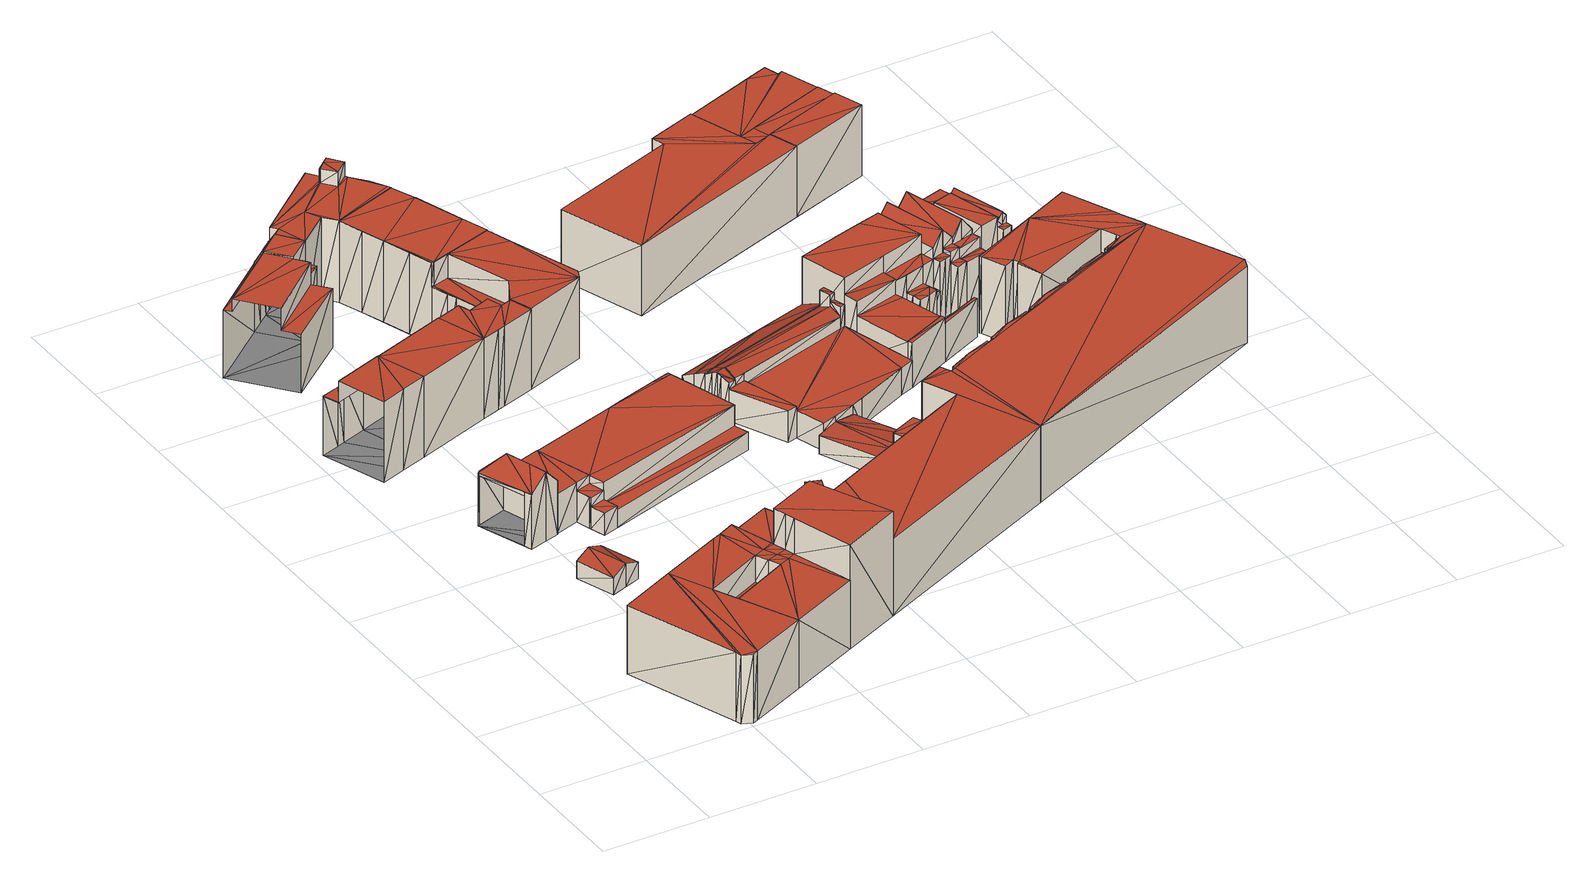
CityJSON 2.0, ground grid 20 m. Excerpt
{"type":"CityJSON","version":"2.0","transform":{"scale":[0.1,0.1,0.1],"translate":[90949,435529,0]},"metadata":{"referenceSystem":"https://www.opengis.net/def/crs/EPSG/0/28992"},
"CityObjects":{
"building1":{"type":"Building","attributes":{"TerrainHeight":3.48,"bron_tex":"UltraCAM-X 10cm juni 2008","voll_tex":"complete","bron_geo":"Lidar 15-30 punten - nov. 2008","status":"1"},"geometry":[{"type":"MultiSurface","lod":"2","boundaries":[[[0,1,2]],[[2,3,0]],[[4,5,6]],[[7,8,9]],[[10,11,12]],[[12,4,6]],[[7,9,10]],[[10,12,6]],[[6,7,10]],[[13,6,7]],[[14,15,16]],[[16,13,7]],[[7,14,16]],[[17,15,14]],[[14,18,17]],[[19,8,9]],[[9,20,21]],[[21,19,9]],[[21,17,18]],[[18,19,21]],[[22,23,24]],[[24,25,26]],[[26,27,28]],[[29,22,24]],[[24,26,28]],[[28,29,24]],[[30,25,5]],[[5,6,30]],[[3,2,7]],[[7,8,3]],[[29,31,9]],[[9,10,29]],[[28,29,10]],[[10,11,28]],[[27,28,11]],[[11,12,27]],[[26,27,12]],[[12,4,26]],[[25,26,4]],[[4,5,25]],[[24,30,6]],[[6,13,24]],[[16,13,24]],[[24,23,16]],[[2,1,14]],[[14,7,2]],[[1,32,18]],[[18,14,1]],[[0,3,8]],[[8,19,0]],[[9,20,22]],[[22,31,9]],[[32,0,19]],[[19,18,32]]],"semantics":{"surfaces":[{"type":"RoofSurface"},{"type":"GroundSurface"},{"type":"WallSurface"}],"values":[0,0,0,0,0,0,0,0,0,0,0,0,0,0,0,0,0,0,0,0,1,1,1,1,1,1,2,2,2,2,2,2,2,2,2,2,2,2,2,2,2,2,2,2,2,2,2,2,2,2,2,2,2,2]}}]},
"building2":{"type":"Building","attributes":{"TerrainHeight":3.7,"bron_tex":"UltraCAM-X 10cm juni 2008","voll_tex":"complete","bron_geo":"Lidar 15-30 punten - nov. 2008","status":"1"},"geometry":[{"type":"MultiSurface","lod":"2","boundaries":[[[33,34,35]],[[35,36,33]],[[34,37,38]],[[38,35,34]],[[39,40,41]],[[41,42,39]],[[43,39,36]],[[36,35,43]],[[42,44,34]],[[34,33,42]],[[39,42,33]],[[33,36,39]],[[40,43,35]],[[35,38,40]],[[41,40,38]],[[38,37,41]],[[44,41,37]],[[37,34,44]]],"semantics":{"surfaces":[{"type":"RoofSurface"},{"type":"GroundSurface"},{"type":"WallSurface"}],"values":[0,0,0,0,1,1,2,2,2,2,2,2,2,2,2,2,2,2]}}]},
"building3":{"type":"Building","attributes":{"TerrainHeight":3.73,"bron_tex":"UltraCAM-X 10cm juni 2008","voll_tex":"complete","bron_geo":"Lidar 15-30 punten - nov. 2008","status":"1"},"geometry":[{"type":"MultiSurface","lod":"2","boundaries":[[[45,46,47]],[[47,48,49]],[[49,50,45]],[[45,47,49]],[[51,52,45]],[[45,50,53]],[[53,54,51]],[[51,45,53]],[[46,45,52]],[[49,53,50]],[[55,56,57]],[[57,58,59]],[[59,60,61]],[[62,55,57]],[[57,59,61]],[[61,62,57]],[[58,57,47]],[[47,46,58]],[[56,55,49]],[[49,48,56]],[[63,64,48]],[[48,47,63]],[[60,59,52]],[[52,51,60]],[[61,60,51]],[[51,54,61]],[[53,54,61]],[[61,62,53]],[[59,58,46]],[[46,52,59]],[[55,62,53]],[[53,49,55]]],"semantics":{"surfaces":[{"type":"RoofSurface"},{"type":"GroundSurface"},{"type":"WallSurface"}],"values":[0,0,0,0,0,0,0,0,0,0,1,1,1,1,1,1,2,2,2,2,2,2,2,2,2,2,2,2,2,2,2,2]}}]},
"building4":{"type":"Building","attributes":{"TerrainHeight":2.81,"bron_tex":"UltraCAM-X 10cm juni 2008","voll_tex":"complete","bron_geo":"Lidar 15-30 punten - nov. 2008","status":"1"},"geometry":[{"type":"MultiSurface","lod":"2","boundaries":[[[65,66,67]],[[67,68,69]],[[69,65,67]],[[70,71,72]],[[72,73,74]],[[74,75,70]],[[70,72,74]],[[76,77,78]],[[79,80,81]],[[81,76,78]],[[78,79,81]],[[75,74,66]],[[66,67,75]],[[82,83,67]],[[67,68,82]],[[76,81,68]],[[68,69,76]],[[77,76,69]],[[69,65,77]],[[84,78,73]],[[73,72,84]],[[79,84,72]],[[72,71,79]],[[80,79,71]],[[71,70,80]],[[85,86,70]],[[70,75,85]],[[87,88,74]],[[74,73,87]]],"semantics":{"surfaces":[{"type":"RoofSurface"},{"type":"GroundSurface"},{"type":"WallSurface"}],"values":[0,0,0,0,0,0,0,1,1,1,1,2,2,2,2,2,2,2,2,2,2,2,2,2,2,2,2,2,2]}}]},
"building5":{"type":"Building","attributes":{"TerrainHeight":2.8,"bron_tex":"UltraCAM-X 10cm juni 2008","voll_tex":"complete","bron_geo":"Lidar 15-30 punten - nov. 2008","status":"1"},"geometry":[{"type":"MultiSurface","lod":"2","boundaries":[[[89,90,91]],[[89,91,92]],[[93,94,95]],[[95,96,97]],[[97,98,99]],[[99,93,95]],[[95,97,99]],[[100,101,102]],[[102,103,100]],[[104,105,106]],[[106,107,104]],[[108,109,110]],[[110,111,112]],[[113,108,110]],[[110,112,113]],[[113,112,92]],[[92,91,113]],[[100,103,95]],[[95,94,100]],[[90,89,93]],[[93,99,90]],[[91,90,99]],[[99,98,91]],[[114,113,98]],[[98,97,114]],[[106,105,97]],[[97,96,106]],[[111,110,102]],[[102,101,111]],[[108,114,105]],[[105,104,108]],[[109,108,104]],[[104,107,109]]],"semantics":{"surfaces":[{"type":"RoofSurface"},{"type":"GroundSurface"},{"type":"WallSurface"}],"values":[0,0,0,0,0,0,0,0,0,0,0,1,1,1,1,2,2,2,2,2,2,2,2,2,2,2,2,2,2,2,2,2,2]}}]},
"building6":{"type":"Building","attributes":{"TerrainHeight":2.94,"bron_tex":"UltraCAM-X 10cm juni 2008","voll_tex":"complete","bron_geo":"Lidar 15-30 punten - nov. 2008","status":"1"},"geometry":[{"type":"MultiSurface","lod":"2","boundaries":[[[115,116,83]],[[83,82,115]],[[86,85,117]],[[86,117,118]],[[119,81,80]],[[80,120,119]],[[117,85,83]],[[83,116,117]],[[121,122,116]],[[116,115,121]],[[81,119,115]],[[115,82,81]],[[120,80,86]],[[86,118,120]],[[123,124,118]],[[118,117,123]]],"semantics":{"surfaces":[{"type":"RoofSurface"},{"type":"GroundSurface"},{"type":"WallSurface"}],"values":[0,0,0,0,1,1,2,2,2,2,2,2,2,2,2,2]}}]},
"building7":{"type":"Building","attributes":{"TerrainHeight":3.48,"bron_tex":"UltraCAM-X 10cm juni 2008","voll_tex":"complete","bron_geo":"Lidar 15-30 punten - nov. 2008","status":"1"},"geometry":[{"type":"MultiSurface","lod":"2","boundaries":[[[125,126,127]],[[127,128,129]],[[129,125,127]],[[130,131,132]],[[132,133,130]],[[15,134,135]],[[135,16,15]],[[136,134,15]],[[15,17,137]],[[137,136,15]],[[21,20,138]],[[138,137,17]],[[17,21,138]],[[139,140,141]],[[141,142,22]],[[22,23,139]],[[139,141,22]],[[139,143,128]],[[128,127,139]],[[140,139,127]],[[127,126,140]],[[141,140,126]],[[126,125,141]],[[125,129,132]],[[132,131,125]],[[144,145,131]],[[131,130,144]],[[133,130,142]],[[142,22,133]],[[136,137,146]],[[146,132,136]],[[137,138,147]],[[147,146,137]],[[138,20,133]],[[133,147,138]],[[143,23,16]],[[16,135,143]],[[148,128,135]],[[135,134,148]],[[129,148,134]],[[134,136,129]]],"semantics":{"surfaces":[{"type":"RoofSurface"},{"type":"GroundSurface"},{"type":"WallSurface"}],"values":[0,0,0,0,0,0,0,0,0,0,0,0,0,1,1,1,1,2,2,2,2,2,2,2,2,2,2,2,2,2,2,2,2,2,2,2,2,2,2,2,2]}}]},
"building8":{"type":"Building","attributes":{"TerrainHeight":2.59,"bron_tex":"UltraCAM-X 10cm juni 2008","voll_tex":"complete","bron_geo":"Lidar 15-30 punten - nov. 2008","status":"1"},"geometry":[{"type":"MultiSurface","lod":"2","boundaries":[[[149,150,151]],[[151,152,149]],[[153,154,155]],[[155,156,153]],[[157,158,159]],[[159,160,161]],[[161,157,159]],[[112,111,162]],[[162,163,164]],[[164,112,162]],[[164,163,150]],[[150,149,164]],[[112,164,149]],[[149,152,112]],[[89,92,152]],[[152,151,89]],[[160,159,155]],[[155,154,160]],[[165,166,154]],[[154,153,165]],[[151,150,153]],[[153,156,151]],[[94,93,156]],[[156,155,94]],[[167,111,158]],[[158,157,167]],[[162,167,157]],[[157,161,162]],[[168,169,161]],[[161,160,168]],[[101,100,159]],[[159,158,101]]],"semantics":{"surfaces":[{"type":"RoofSurface"},{"type":"GroundSurface"},{"type":"WallSurface"}],"values":[0,0,0,0,0,0,0,1,1,1,2,2,2,2,2,2,2,2,2,2,2,2,2,2,2,2,2,2,2,2,2,2]}}]},
"building9":{"type":"Building","attributes":{"TerrainHeight":3.77,"bron_tex":"UltraCAM-X 10cm juni 2008","voll_tex":"complete","bron_geo":"Lidar 15-30 punten - nov. 2008","status":"1"},"geometry":[{"type":"MultiSurface","lod":"2","boundaries":[[[170,171,172]],[[172,173,170]],[[174,175,176]],[[176,177,178]],[[178,174,176]],[[179,180,181]],[[181,182,179]],[[183,184,185]],[[185,186,187]],[[187,183,185]],[[188,189,190]],[[190,191,192]],[[192,193,194]],[[195,196,197]],[[197,198,199]],[[199,200,201]],[[201,202,188]],[[188,190,192]],[[192,194,195]],[[195,197,199]],[[199,201,188]],[[188,192,195]],[[195,199,188]],[[203,204,205]],[[205,206,207]],[[207,208,209]],[[209,210,211]],[[211,212,213]],[[213,214,215]],[[215,216,217]],[[218,219,203]],[[205,207,209]],[[209,211,213]],[[215,217,218]],[[218,203,205]],[[205,209,213]],[[213,215,218]],[[218,205,213]],[[182,181,171]],[[171,170,182]],[[213,220,170]],[[170,173,213]],[[221,213,173]],[[173,172,221]],[[172,171,174]],[[174,178,172]],[[214,221,178]],[[178,177,214]],[[215,214,177]],[[177,176,215]],[[212,222,180]],[[180,179,212]],[[220,212,179]],[[179,182,220]],[[223,217,184]],[[184,185,223]],[[190,189,185]],[[185,186,190]],[[176,175,186]],[[186,187,176]],[[216,215,187]],[[187,183,216]],[[217,216,183]],[[183,184,217]],[[218,223,189]],[[189,188,218]],[[219,218,188]],[[188,202,219]],[[203,219,202]],[[202,201,203]],[[204,203,201]],[[201,200,204]],[[205,204,200]],[[200,199,205]],[[206,205,199]],[[199,198,206]],[[207,206,198]],[[198,197,207]],[[208,207,197]],[[197,196,208]],[[209,208,196]],[[196,195,209]],[[210,209,195]],[[195,194,210]],[[211,210,194]],[[194,193,211]],[[222,211,193]],[[193,192,222]],[[181,180,192]],[[192,191,181]],[[175,174,191]],[[191,190,175]]],"semantics":{"surfaces":[{"type":"RoofSurface"},{"type":"GroundSurface"},{"type":"WallSurface"}],"values":[0,0,0,0,0,0,0,0,0,0,0,0,0,0,0,0,0,0,0,0,0,0,0,1,1,1,1,1,1,1,1,1,1,1,1,1,1,1,2,2,2,2,2,2,2,2,2,2,2,2,2,2,2,2,2,2,2,2,2,2,2,2,2,2,2,2,2,2,2,2,2,2,2,2,2,2,2,2,2,2,2,2,2,2,2,2,2,2,2,2,2,2]}}]},
"building10":{"type":"Building","attributes":{"TerrainHeight":3.03,"bron_tex":"UltraCAM-X 10cm juni 2008","voll_tex":"complete","bron_geo":"Lidar 15-30 punten - nov. 2008","status":"1"},"geometry":[{"type":"MultiSurface","lod":"2","boundaries":[[[224,225,226]],[[226,227,228]],[[228,224,226]],[[229,230,231]],[[232,233,234]],[[234,235,236]],[[236,122,121]],[[121,237,229]],[[229,231,232]],[[234,236,121]],[[121,229,232]],[[232,234,121]],[[238,239,124]],[[124,123,240]],[[240,241,242]],[[242,243,238]],[[238,124,240]],[[240,242,238]],[[244,245,246]],[[247,119,120]],[[120,248,249]],[[249,250,251]],[[252,244,246]],[[246,247,120]],[[120,249,251]],[[252,246,120]],[[120,251,253]],[[253,252,120]],[[244,254,224]],[[224,228,244]],[[245,244,228]],[[228,227,245]],[[240,123,122]],[[122,236,240]],[[241,240,236]],[[236,235,241]],[[252,253,235]],[[235,234,252]],[[254,252,234]],[[234,233,254]],[[225,224,233]],[[233,232,225]],[[226,225,232]],[[232,231,226]],[[247,246,230]],[[230,229,247]],[[255,247,229]],[[229,237,255]],[[119,255,237]],[[237,121,119]],[[248,120,124]],[[124,239,248]],[[249,248,239]],[[239,238,249]],[[250,249,238]],[[238,243,250]],[[251,250,243]],[[243,242,251]],[[253,251,242]],[[242,241,253]]],"semantics":{"surfaces":[{"type":"RoofSurface"},{"type":"GroundSurface"},{"type":"WallSurface"}],"values":[0,0,0,0,0,0,0,0,0,0,0,0,0,0,0,0,0,0,1,1,1,1,1,1,1,1,1,1,2,2,2,2,2,2,2,2,2,2,2,2,2,2,2,2,2,2,2,2,2,2,2,2,2,2,2,2,2,2,2,2]}}]},
"building11":{"type":"Building","attributes":{"TerrainHeight":2.66,"bron_tex":"UltraCAM-X 10cm juni 2008","voll_tex":"complete","bron_geo":"Lidar 15-30 punten - nov. 2008","status":"1"},"geometry":[{"type":"MultiSurface","lod":"2","boundaries":[[[256,257,258]],[[259,166,165]],[[165,260,261]],[[261,262,263]],[[263,256,258]],[[259,165,261]],[[261,263,258]],[[258,259,261]],[[264,265,266]],[[266,169,168]],[[168,264,266]],[[267,268,269]],[[270,271,272]],[[272,273,163]],[[162,270,272]],[[272,163,162]],[[264,168,166]],[[166,259,264]],[[265,264,259]],[[259,258,265]],[[270,274,258]],[[258,257,270]],[[271,270,257]],[[257,256,271]],[[163,273,260]],[[260,165,163]],[[275,162,169]],[[169,266,275]],[[274,275,266]],[[266,265,274]],[[256,263,269]],[[269,268,256]],[[263,262,267]],[[267,269,263]]],"semantics":{"surfaces":[{"type":"RoofSurface"},{"type":"GroundSurface"},{"type":"WallSurface"}],"values":[0,0,0,0,0,0,0,0,0,0,0,0,1,1,1,1,2,2,2,2,2,2,2,2,2,2,2,2,2,2,2,2,2,2]}}]},
"building12":{"type":"Building","attributes":{"TerrainHeight":2.68,"bron_tex":"UltraCAM-X 10cm juni 2008","voll_tex":"complete","bron_geo":"Lidar 15-30 punten - nov. 2008","status":"1"},"geometry":[{"type":"MultiSurface","lod":"2","boundaries":[[[276,262,261]],[[261,260,277]],[[277,278,279]],[[279,280,281]],[[281,282,276]],[[276,261,277]],[[277,279,281]],[[281,276,277]],[[283,284,268]],[[268,267,285]],[[285,283,268]],[[286,287,288]],[[288,289,290]],[[290,273,272]],[[272,271,291]],[[291,286,288]],[[288,290,272]],[[272,291,288]],[[286,292,282]],[[282,281,286]],[[287,286,281]],[[281,280,287]],[[288,287,280]],[[280,279,288]],[[289,288,279]],[[279,278,289]],[[293,294,278]],[[278,277,293]],[[273,290,277]],[[277,260,273]],[[291,271,268]],[[268,284,291]],[[292,291,284]],[[284,283,292]],[[276,282,283]],[[283,285,276]],[[262,276,285]],[[285,267,262]]],"semantics":{"surfaces":[{"type":"RoofSurface"},{"type":"GroundSurface"},{"type":"WallSurface"}],"values":[0,0,0,0,0,0,0,0,0,0,0,1,1,1,1,1,1,1,2,2,2,2,2,2,2,2,2,2,2,2,2,2,2,2,2,2,2,2]}}]},
"building13":{"type":"Building","attributes":{"TerrainHeight":2.71,"bron_tex":"UltraCAM-X 10cm juni 2008","voll_tex":"complete","bron_geo":"Lidar 15-30 punten - nov. 2008","status":"1"},"geometry":[{"type":"MultiSurface","lod":"2","boundaries":[[[295,294,293]],[[293,296,297]],[[297,298,299]],[[300,301,295]],[[295,293,297]],[[297,299,302]],[[300,295,297]],[[300,297,302]],[[300,302,303]],[[304,305,306]],[[306,307,308]],[[308,309,310]],[[310,290,289]],[[289,304,306]],[[306,308,310]],[[310,289,306]],[[311,312,313]],[[313,314,311]],[[304,289,294]],[[294,295,304]],[[305,304,295]],[[295,301,305]],[[306,305,301]],[[301,300,306]],[[307,306,300]],[[300,303,307]],[[315,316,303]],[[303,302,315]],[[314,313,302]],[[302,299,314]],[[309,308,299]],[[299,298,309]],[[317,309,298]],[[298,297,317]],[[310,317,297]],[[297,296,310]],[[290,310,296]],[[296,293,290]]],"semantics":{"surfaces":[{"type":"RoofSurface"},{"type":"GroundSurface"},{"type":"WallSurface"}],"values":[0,0,0,0,0,0,0,0,0,1,1,1,1,1,1,1,2,2,2,2,2,2,2,2,2,2,2,2,2,2,2,2,2,2,2,2,2,2]}}]},
"building14":{"type":"Building","attributes":{"TerrainHeight":3.89,"bron_tex":"UltraCAM-X 10cm juni 2008","voll_tex":"complete","bron_geo":"Lidar 15-30 punten - nov. 2008","status":"1"},"geometry":[{"type":"MultiSurface","lod":"2","boundaries":[[[318,319,320]],[[320,321,318]],[[322,323,324]],[[324,325,322]],[[324,323,320]],[[320,319,324]],[[325,324,319]],[[319,318,325]],[[322,325,318]],[[318,321,322]],[[323,322,321]],[[321,320,323]]],"semantics":{"surfaces":[{"type":"RoofSurface"},{"type":"GroundSurface"},{"type":"WallSurface"}],"values":[0,0,1,1,2,2,2,2,2,2,2,2]}}]},
"building15":{"type":"Building","attributes":{"TerrainHeight":2.8,"bron_tex":"UltraCAM-X 10cm juni 2008","voll_tex":"complete","bron_geo":"Lidar 15-30 punten - nov. 2008","status":"1"},"geometry":[{"type":"MultiSurface","lod":"2","boundaries":[[[326,327,328]],[[312,311,329]],[[326,328,312]],[[312,329,330]],[[331,326,312]],[[312,330,331]],[[332,333,316]],[[316,315,334]],[[335,336,332]],[[332,316,334]],[[335,332,334]],[[335,334,337]],[[335,337,338]],[[335,338,339]],[[308,307,340]],[[340,341,342]],[[342,246,245]],[[245,343,308]],[[308,340,342]],[[342,245,308]],[[227,226,326]],[[326,331,227]],[[343,245,331]],[[331,330,343]],[[344,343,330]],[[330,329,344]],[[308,344,329]],[[329,311,308]],[[345,307,316]],[[316,333,345]],[[340,345,333]],[[333,332,340]],[[341,340,332]],[[332,336,341]],[[342,341,336]],[[336,335,342]],[[246,342,335]],[[335,339,246]],[[231,230,339]],[[339,338,231]],[[327,326,338]],[[338,337,327]],[[328,327,337]],[[337,334,328]],[[312,328,334]],[[334,315,312]]],"semantics":{"surfaces":[{"type":"RoofSurface"},{"type":"GroundSurface"},{"type":"WallSurface"}],"values":[0,0,0,0,0,0,0,0,0,0,0,0,0,0,1,1,1,1,1,1,2,2,2,2,2,2,2,2,2,2,2,2,2,2,2,2,2,2,2,2,2,2,2,2,2,2]}}]},
"building16":{"type":"Building","attributes":{"TerrainHeight":3.5,"bron_tex":"UltraCAM-X 10cm juni 2008","voll_tex":"complete","bron_geo":"Lidar 15-30 punten - nov. 2008","status":"1"},"geometry":[{"type":"MultiSurface","lod":"2","boundaries":[[[346,347,348]],[[348,349,350]],[[346,348,350]],[[351,145,144]],[[144,352,353]],[[353,354,351]],[[351,144,353]],[[355,141,142]],[[356,357,358]],[[359,355,142]],[[360,356,358]],[[359,142,360]],[[360,358,359]],[[355,141,145]],[[145,351,355]],[[359,355,351]],[[351,354,359]],[[350,349,354]],[[354,353,350]],[[360,361,353]],[[353,352,360]],[[142,360,352]],[[352,144,142]],[[362,363,364]],[[364,347,362]],[[363,365,348]],[[348,364,363]],[[356,357,347]],[[347,346,356]],[[361,356,346]],[[346,350,361]],[[358,359,349]],[[349,348,358]]],"semantics":{"surfaces":[{"type":"RoofSurface"},{"type":"GroundSurface"},{"type":"WallSurface"}],"values":[0,0,0,0,0,0,0,1,1,1,1,1,1,2,2,2,2,2,2,2,2,2,2,2,2,2,2,2,2,2,2,2,2]}}]},
"building17":{"type":"Building","attributes":{"TerrainHeight":3.65,"bron_tex":"UltraCAM-X 10cm juni 2008","voll_tex":"complete","bron_geo":"Lidar 15-30 punten - nov. 2008","status":"1"},"geometry":[{"type":"MultiSurface","lod":"2","boundaries":[[[366,367,368]],[[368,369,370]],[[370,371,372]],[[372,373,374]],[[374,366,368]],[[368,370,372]],[[372,374,368]],[[375,376,377]],[[377,378,379]],[[379,375,377]],[[380,381,382]],[[382,363,362]],[[362,383,384]],[[384,380,382]],[[382,362,384]],[[385,386,387]],[[387,388,389]],[[389,385,387]],[[390,391,392]],[[393,394,395]],[[395,396,397]],[[397,398,390]],[[390,392,393]],[[393,395,397]],[[397,390,393]],[[399,400,401]],[[401,402,399]],[[403,404,405]],[[405,406,403]],[[407,375,379]],[[408,409,407]],[[407,379,408]],[[382,410,411]],[[411,412,365]],[[365,363,382]],[[382,411,365]],[[413,414,376]],[[376,415,413]],[[416,413,415]],[[415,417,416]],[[418,419,358]],[[358,357,420]],[[421,422,423]],[[423,424,425]],[[425,426,427]],[[428,429,430]],[[430,431,432]],[[433,418,358]],[[358,420,421]],[[423,425,427]],[[428,430,432]],[[434,433,358]],[[358,421,423]],[[423,427,428]],[[428,432,434]],[[434,358,423]],[[423,428,434]],[[426,435,374]],[[374,373,426]],[[425,426,373]],[[373,372,425]],[[424,425,372]],[[372,371,424]],[[370,371,424]],[[424,423,370]],[[382,381,370]],[[370,436,382]],[[410,382,436]],[[436,369,410]],[[434,433,369]],[[369,368,434]],[[437,375,438]],[[439,440,379]],[[379,378,439]],[[441,439,378]],[[378,377,441]],[[422,423,381]],[[381,380,422]],[[421,422,380]],[[380,384,421]],[[420,421,384]],[[384,383,420]],[[357,420,383]],[[383,362,357]],[[368,367,385]],[[385,389,368]],[[432,434,389]],[[389,388,432]],[[442,432,388]],[[388,387,442]],[[392,391,430]],[[430,429,392]],[[428,429,392]],[[392,393,428]],[[427,428,393]],[[393,394,427]],[[443,427,394]],[[394,395,443]],[[376,414,396]],[[396,397,376]],[[377,376,397]],[[397,398,377]],[[431,441,398]],[[398,390,431]],[[391,390,431]],[[431,430,391]],[[435,444,400]],[[400,399,435]],[[366,374,399]],[[399,402,366]],[[401,402,416]],[[416,413,401]],[[395,396,405]],[[405,404,395]],[[444,443,404]],[[404,403,444]],[[401,400,403]],[[403,406,401]],[[414,413,406]],[[406,405,414]],[[375,445,438]],[[387,386,407]],[[407,409,387]],[[446,442,409]],[[409,408,446]],[[440,446,408]],[[408,379,440]],[[433,418,411]],[[411,410,433]],[[419,358,365]],[[365,412,419]],[[418,419,412]],[[412,411,418]],[[415,445,447]],[[367,366,416]],[[416,448,367]],[[386,385,448]],[[448,417,386]],[[447,407,417]],[[417,415,447]]],"semantics":{"surfaces":[{"type":"RoofSurface"},{"type":"GroundSurface"},{"type":"WallSurface"}],"values":[0,0,0,0,0,0,0,0,0,0,0,0,0,0,0,0,0,0,0,0,0,0,0,0,0,0,0,0,0,0,0,0,0,0,0,0,0,0,0,0,1,1,1,1,1,1,1,1,1,1,1,1,1,1,1,1,1,2,2,2,2,2,2,2,2,2,2,2,2,2,2,2,2,2,2,2,2,2,2,2,2,2,2,2,2,2,2,2,2,2,2,2,2,2,2,2,2,2,2,2,2,2,2,2,2,2,2,2,2,2,2,2,2,2,2,2,2,2,2,2,2,2,2,2,2,2,2,2,2,2,2,2,2,2,2,2,2,2,2,2]}}]},
"building18":{"type":"Building","attributes":{"TerrainHeight":3.29,"bron_tex":"UltraCAM-X 10cm juni 2008","voll_tex":"complete","bron_geo":"Lidar 15-30 punten - nov. 2008","status":"1"},"geometry":[{"type":"MultiSurface","lod":"2","boundaries":[[[449,450,451]],[[451,452,453]],[[453,454,449]],[[449,451,453]],[[455,456,457]],[[458,459,460]],[[460,461,455]],[[455,457,458]],[[458,460,455]],[[462,463,464]],[[464,465,462]],[[466,467,468]],[[468,469,470]],[[470,466,468]],[[471,472,473]],[[473,474,471]],[[475,476,477]],[[477,478,475]],[[479,480,481]],[[481,482,483]],[[483,484,479]],[[479,481,483]],[[426,427,485]],[[486,487,488]],[[489,490,491]],[[491,492,493]],[[494,495,496]],[[496,497,498]],[[426,485,486]],[[486,488,489]],[[489,491,493]],[[496,498,426]],[[486,489,493]],[[494,496,426]],[[486,493,499]],[[494,426,486]],[[486,499,500]],[[500,494,486]],[[488,501,451]],[[451,452,488]],[[502,503,452]],[[452,453,502]],[[457,456,453]],[[453,454,457]],[[494,500,454]],[[454,449,494]],[[504,502,456]],[[456,455,504]],[[491,490,455]],[[455,461,491]],[[492,491,461]],[[461,460,492]],[[493,492,460]],[[460,459,493]],[[499,493,459]],[[459,458,499]],[[500,499,458]],[[458,457,500]],[[470,469,464]],[[464,463,470]],[[478,477,463]],[[463,462,478]],[[426,505,462]],[[462,465,426]],[[506,426,465]],[[465,464,506]],[[495,494,467]],[[467,466,495]],[[496,495,466]],[[466,470,496]],[[507,506,469]],[[469,468,507]],[[449,450,472]],[[472,471,449]],[[468,467,471]],[[471,474,468]],[[508,507,474]],[[474,473,508]],[[497,496,477]],[[477,476,497]],[[498,497,476]],[[476,475,498]],[[505,498,475]],[[475,478,505]],[[485,427,481]],[[481,480,485]],[[486,485,480]],[[480,479,486]],[[487,486,479]],[[479,484,487]],[[501,487,484]],[[484,483,501]],[[473,472,509]],[[509,482,473]],[[450,451,483]],[[483,509,450]],[[427,508,482]],[[482,481,427]]],"semantics":{"surfaces":[{"type":"RoofSurface"},{"type":"GroundSurface"},{"type":"WallSurface"}],"values":[0,0,0,0,0,0,0,0,0,0,0,0,0,0,0,0,0,0,0,0,0,0,1,1,1,1,1,1,1,1,1,1,1,1,1,1,1,1,2,2,2,2,2,2,2,2,2,2,2,2,2,2,2,2,2,2,2,2,2,2,2,2,2,2,2,2,2,2,2,2,2,2,2,2,2,2,2,2,2,2,2,2,2,2,2,2,2,2,2,2,2,2,2,2,2,2,2,2]}}]},
"building19":{"type":"Building","attributes":{"TerrainHeight":3.39,"bron_tex":"UltraCAM-X 10cm juni 2008","voll_tex":"complete","bron_geo":"Lidar 15-30 punten - nov. 2008","status":"1"},"geometry":[{"type":"MultiSurface","lod":"2","boundaries":[[[510,511,512]],[[512,513,510]],[[514,515,516]],[[516,517,514]],[[517,516,518]],[[518,519,517]],[[520,521,522]],[[522,523,524]],[[524,525,526]],[[520,522,524]],[[524,526,520]],[[527,528,529]],[[530,531,532]],[[532,533,534]],[[535,527,529]],[[532,534,535]],[[535,529,530]],[[530,532,535]],[[536,537,538]],[[538,539,540]],[[541,542,543]],[[543,544,536]],[[536,538,540]],[[541,543,536]],[[536,540,541]],[[543,545,523]],[[523,522,543]],[[544,543,522]],[[522,521,544]],[[536,544,521]],[[521,520,536]],[[537,536,520]],[[520,526,537]],[[546,537,526]],[[526,525,546]],[[541,540,531]],[[531,530,541]],[[542,541,530]],[[530,529,542]],[[545,542,529]],[[529,528,545]],[[524,523,528]],[[528,527,524]],[[519,518,527]],[[527,535,519]],[[517,519,535]],[[535,534,517]],[[539,547,533]],[[533,532,539]],[[540,539,532]],[[532,531,540]],[[514,517,512]],[[512,511,514]],[[538,548,511]],[[511,510,538]],[[547,538,510]],[[510,513,547]],[[534,533,513]],[[513,512,534]],[[525,549,516]],[[516,515,525]],[[548,546,515]],[[515,514,548]],[[549,524,518]],[[518,516,549]]],"semantics":{"surfaces":[{"type":"RoofSurface"},{"type":"GroundSurface"},{"type":"WallSurface"}],"values":[0,0,0,0,0,0,0,0,0,0,0,0,0,0,0,0,0,0,1,1,1,1,1,1,1,2,2,2,2,2,2,2,2,2,2,2,2,2,2,2,2,2,2,2,2,2,2,2,2,2,2,2,2,2,2,2,2,2,2,2,2,2,2,2,2]}}]},
"building20":{"type":"Building","attributes":{"TerrainHeight":3.24,"bron_tex":"UltraCAM-X 10cm juni 2008","voll_tex":"complete","bron_geo":"Lidar 15-30 punten - nov. 2008","status":"1"},"geometry":[{"type":"MultiSurface","lod":"2","boundaries":[[[550,503,502]],[[502,504,550]],[[488,551,490]],[[490,489,488]],[[490,551,550]],[[550,504,490]]],"semantics":{"surfaces":[{"type":"RoofSurface"},{"type":"GroundSurface"},{"type":"WallSurface"}],"values":[0,0,1,1,2,2]}}]},
"building21":{"type":"Building","attributes":{"TerrainHeight":3.44,"bron_tex":"UltraCAM-X 10cm juni 2008","voll_tex":"complete","bron_geo":"Lidar 15-30 punten - nov. 2008","status":"1"},"geometry":[{"type":"MultiSurface","lod":"2","boundaries":[[[552,353,352]],[[352,553,554]],[[555,556,557]],[[558,559,560]],[[560,561,562]],[[562,563,564]],[[565,566,567]],[[568,569,570]],[[571,572,573]],[[574,575,576]],[[576,577,578]],[[579,580,581]],[[581,582,583]],[[584,585,586]],[[586,587,588]],[[589,590,591]],[[591,592,593]],[[594,595,552]],[[352,554,555]],[[557,558,560]],[[560,562,564]],[[565,567,568]],[[570,571,573]],[[574,576,578]],[[579,581,583]],[[584,586,588]],[[589,591,593]],[[596,594,552]],[[555,557,560]],[[560,564,565]],[[570,573,597]],[[574,578,598]],[[579,583,599]],[[584,588,589]],[[596,552,352]],[[560,565,568]],[[574,598,600]],[[579,599,584]],[[584,589,593]],[[593,596,352]],[[555,560,568]],[[574,600,579]],[[579,584,593]],[[593,352,555]],[[555,568,570]],[[579,593,555]],[[555,570,597]],[[574,579,555]],[[555,597,574]],[[601,602,603]],[[603,604,605]],[[360,356,606]],[[607,608,609]],[[609,610,611]],[[612,613,614]],[[614,615,616]],[[617,618,619]],[[619,620,621]],[[622,623,624]],[[624,625,626]],[[627,628,629]],[[630,631,632]],[[632,633,634]],[[635,636,637]],[[637,638,639]],[[639,640,641]],[[601,603,605]],[[360,606,642]],[[607,609,611]],[[612,614,616]],[[617,619,621]],[[622,624,626]],[[627,629,643]],[[632,634,644]],[[635,637,639]],[[639,641,601]],[[360,642,645]],[[607,611,612]],[[646,617,621]],[[622,626,647]],[[627,643,630]],[[632,644,635]],[[635,639,601]],[[605,360,645]],[[607,612,616]],[[616,646,621]],[[648,622,647]],[[632,635,601]],[[605,645,607]],[[607,616,621]],[[621,648,647]],[[630,632,601]],[[605,607,621]],[[630,601,605]],[[605,621,647]],[[627,630,605]],[[605,647,627]],[[606,356,552]],[[552,595,606]],[[642,606,595]],[[595,594,642]],[[645,642,594]],[[594,596,645]],[[607,645,596]],[[596,593,607]],[[608,607,593]],[[593,592,608]],[[609,608,592]],[[592,591,609]],[[610,609,591]],[[591,590,610]],[[611,610,590]],[[590,589,611]],[[612,611,589]],[[589,588,612]],[[613,612,588]],[[588,587,613]],[[614,613,587]],[[587,586,614]],[[615,614,586]],[[586,585,615]],[[616,615,585]],[[585,584,616]],[[646,616,584]],[[584,599,646]],[[617,646,599]],[[599,583,617]],[[618,617,583]],[[583,582,618]],[[619,618,582]],[[582,581,619]],[[620,619,581]],[[581,580,620]],[[621,620,580]],[[580,579,621]],[[648,621,579]],[[579,600,648]],[[598,600,648]],[[648,622,598]],[[578,598,622]],[[622,623,578]],[[577,578,623]],[[623,624,577]],[[625,624,577]],[[577,576,625]],[[626,625,576]],[[576,575,626]],[[647,626,575]],[[575,574,647]],[[627,647,574]],[[574,597,627]],[[628,627,597]],[[597,573,628]],[[629,628,573]],[[573,572,629]],[[643,629,572]],[[572,571,643]],[[630,643,571]],[[571,570,630]],[[631,630,570]],[[570,569,631]],[[632,631,569]],[[569,568,632]],[[567,568,632]],[[632,633,567]],[[634,633,567]],[[567,566,634]],[[644,634,566]],[[566,565,644]],[[635,644,565]],[[565,564,635]],[[636,635,564]],[[564,563,636]],[[637,636,563]],[[563,562,637]],[[638,637,562]],[[562,561,638]],[[560,561,638]],[[638,639,560]],[[649,650,560]],[[560,559,649]],[[641,640,559]],[[559,558,641]],[[601,641,558]],[[558,557,601]],[[602,601,557]],[[557,556,602]],[[603,602,556]],[[556,555,603]],[[604,603,555]],[[555,554,604]],[[605,604,554]],[[554,553,605]],[[352,553,605]],[[605,360,352]],[[361,360,352]],[[352,353,361]],[[356,361,353]],[[353,552,356]]],"semantics":{"surfaces":[{"type":"RoofSurface"},{"type":"GroundSurface"},{"type":"WallSurface"}],"values":[0,0,0,0,0,0,0,0,0,0,0,0,0,0,0,0,0,0,0,0,0,0,0,0,0,0,0,0,0,0,0,0,0,0,0,0,0,0,0,0,0,0,0,0,0,0,0,0,0,1,1,1,1,1,1,1,1,1,1,1,1,1,1,1,1,1,1,1,1,1,1,1,1,1,1,1,1,1,1,1,1,1,1,1,1,1,1,1,1,1,1,1,1,1,1,1,1,2,2,2,2,2,2,2,2,2,2,2,2,2,2,2,2,2,2,2,2,2,2,2,2,2,2,2,2,2,2,2,2,2,2,2,2,2,2,2,2,2,2,2,2,2,2,2,2,2,2,2,2,2,2,2,2,2,2,2,2,2,2,2,2,2,2,2,2,2,2,2,2,2,2,2,2,2,2,2,2,2,2,2,2,2,2,2,2,2,2,2,2,2,2,2,2,2,2,2,2,2,2]}}]},
"building22":{"type":"Building","attributes":{"TerrainHeight":3.12,"bron_tex":"UltraCAM-X 10cm juni 2008","voll_tex":"complete","bron_geo":"Lidar 15-30 punten - nov. 2008","status":"1"},"geometry":[{"type":"MultiSurface","lod":"2","boundaries":[[[651,652,653]],[[653,654,651]],[[655,656,657]],[[657,658,655]],[[659,660,661]],[[661,662,663]],[[663,659,661]],[[664,665,666]],[[666,667,664]],[[668,669,665]],[[665,664,668]],[[488,487,670]],[[670,671,672]],[[673,551,488]],[[670,672,673]],[[673,488,670]],[[674,675,652]],[[652,651,674]],[[672,671,651]],[[651,654,672]],[[673,672,654]],[[654,653,673]],[[676,677,656]],[[656,655,676]],[[653,652,655]],[[655,658,653]],[[660,659,658]],[[658,657,660]],[[678,673,659]],[[659,663,678]],[[551,678,663]],[[663,662,551]],[[503,550,662]],[[662,661,503]],[[679,487,666]],[[666,665,679]],[[661,680,664]],[[664,667,661]],[[487,488,667]],[[667,666,487]],[[670,679,665]],[[665,669,670]],[[681,670,669]],[[669,668,681]],[[657,656,668]],[[668,682,657]],[[680,660,682]],[[682,664,680]]],"semantics":{"surfaces":[{"type":"RoofSurface"},{"type":"GroundSurface"},{"type":"WallSurface"}],"values":[0,0,0,0,0,0,0,0,0,0,0,1,1,1,1,1,2,2,2,2,2,2,2,2,2,2,2,2,2,2,2,2,2,2,2,2,2,2,2,2,2,2,2,2,2,2,2,2]}}]},
"building23":{"type":"Building","attributes":{"TerrainHeight":3.38,"bron_tex":"UltraCAM-X 10cm juni 2008","voll_tex":"complete","bron_geo":"Lidar 15-30 punten - nov. 2008","status":"1"},"geometry":[{"type":"MultiSurface","lod":"2","boundaries":[[[683,684,675]],[[675,674,685]],[[685,683,675]],[[686,677,676]],[[676,687,686]],[[688,689,690]],[[690,691,692]],[[692,688,690]],[[693,691,690]],[[690,694,693]],[[695,671,670]],[[670,696,697]],[[697,695,670]],[[697,698,684]],[[684,683,697]],[[695,697,683]],[[683,685,695]],[[671,695,685]],[[685,674,671]],[[698,699,686]],[[686,687,698]],[[675,684,687]],[[687,676,675]],[[696,700,690]],[[690,689,696]],[[701,696,689]],[[689,688,701]],[[699,701,688]],[[688,692,699]],[[702,686,692]],[[692,691,702]],[[700,670,694]],[[694,690,700]],[[677,702,691]],[[691,693,677]],[[670,681,693]],[[693,694,670]]],"semantics":{"surfaces":[{"type":"RoofSurface"},{"type":"GroundSurface"},{"type":"WallSurface"}],"values":[0,0,0,0,0,0,0,0,0,0,1,1,1,2,2,2,2,2,2,2,2,2,2,2,2,2,2,2,2,2,2,2,2,2,2,2,2]}}]},
"building24":{"type":"Building","attributes":{"TerrainHeight":3.52,"bron_tex":"UltraCAM-X 10cm juni 2008","voll_tex":"complete","bron_geo":"Lidar 15-30 punten - nov. 2008","status":"1"},"geometry":[{"type":"MultiSurface","lod":"2","boundaries":[[[703,704,705]],[[705,706,703]],[[707,708,709]],[[709,710,707]],[[711,712,713]],[[713,714,711]],[[715,716,708]],[[708,707,715]],[[717,718,719]],[[719,720,717]],[[721,697,696]],[[696,722,723]],[[723,724,721]],[[721,696,723]],[[722,696,719]],[[719,718,722]],[[725,722,718]],[[718,717,725]],[[696,701,720]],[[720,719,696]],[[723,726,704]],[[704,703,723]],[[724,723,703]],[[703,706,724]],[[721,724,706]],[[706,705,721]],[[708,709,727]],[[727,728,708]],[[710,707,729]],[[729,705,710]],[[727,720,713]],[[713,712,727]],[[710,709,712]],[[712,711,710]],[[697,721,711]],[[711,714,697]],[[701,697,714]],[[714,713,701]],[[717,728,708]],[[708,716,717]],[[726,725,716]],[[716,715,726]],[[729,704,715]],[[715,707,729]]],"semantics":{"surfaces":[{"type":"RoofSurface"},{"type":"GroundSurface"},{"type":"WallSurface"}],"values":[0,0,0,0,0,0,0,0,0,0,1,1,1,1,2,2,2,2,2,2,2,2,2,2,2,2,2,2,2,2,2,2,2,2,2,2,2,2,2,2,2,2,2,2]}}]}
},
"vertices":[
[382,218,80],[361,263,80],[250,210,80],[272,165,80],[185,27,131],[107,239,131],[213,288,131],[250,210,131],[272,165,131],[322,60,131],[217,13,131],[207,8,131],[188,16,131],[328,340,131],[361,263,131],[381,272,131],[345,347,131],[393,247,131],[372,240,131],[382,218,131],[454,120,131],[403,227,131],[454,120,0],[345,347,0],[328,340,0],[107,239,0],[185,27,0],[188,16,0],[207,8,0],[217,13,0],[213,288,0],[322,60,0],[372,240,80],
[210,454,33],[239,465,45],[213,539,45],[184,528,33],[269,476,32],[242,549,33],[184,528,0],[242,549,0],[269,476,0],[210,454,0],[213,539,0],[239,465,0],
[170,724,136],[131,746,103],[129,745,101],[162,654,103],[167,640,104],[185,679,136],[224,659,103],[188,765,103],[200,650,131],[225,657,103],[167,640,0],[162,654,0],[129,745,0],[131,746,0],[188,765,0],[224,659,0],[225,657,0],[200,650,0],[129,745,96],[162,654,96],
[65,934,154],[34,1025,154],[127,1058,154],[159,967,154],[112,951,154],[117,1088,113],[71,1072,113],[56,1066,113],[23,1055,113],[34,1025,113],[127,1058,113],[112,951,0],[65,934,0],[23,1055,0],[71,1072,0],[117,1088,0],[159,967,0],[159,967,153],[127,1058,153],[56,1066,0],[127,1058,111],[117,1088,111],[23,1055,112],[34,1025,112],
[160,1379,111],[159,1379,111],[172,1363,111],[173,1364,111],[160,1379,154],[127,1419,154],[13,1325,154],[66,1261,154],[178,1355,154],[172,1363,154],[159,1379,154],[127,1419,130],[117,1431,130],[3,1337,130],[13,1325,130],[202,1326,112],[178,1355,112],[66,1261,112],[88,1234,112],[202,1326,0],[88,1234,0],[3,1337,0],[117,1431,0],[173,1364,0],[172,1363,0],[178,1355,0],
[301,1017,153],[270,1108,153],[270,1108,111],[259,1139,111],[301,1017,0],[259,1139,0],[301,1017,152],[270,1108,152],[270,1108,110],[259,1139,110],
[496,319,115],[460,398,115],[460,400,115],[376,362,115],[404,277,115],[565,171,199],[496,319,199],[404,277,199],[454,120,199],[402,282,131],[376,362,131],[404,277,131],[411,253,131],[417,234,131],[460,400,0],[460,398,0],[496,319,0],[565,171,0],[376,362,0],[565,171,146],[496,319,146],[411,253,199],[417,234,199],[402,282,115],
[213,1396,114],[201,1412,114],[160,1379,114],[173,1364,114],[201,1412,157],[169,1454,157],[127,1419,157],[160,1379,157],[139,1449,132],[117,1431,132],[127,1419,132],[169,1454,132],[159,1466,132],[159,1466,0],[201,1412,0],[213,1396,0],[201,1412,156],[169,1454,156],[139,1449,0],[169,1454,131],[159,1466,131],
[318,625,42],[309,653,42],[280,644,42],[289,616,42],[309,653,59],[300,683,59],[271,674,59],[279,647,59],[280,644,59],[619,719,34],[610,747,34],[309,653,34],[318,625,34],[227,660,75],[193,767,75],[266,790,75],[300,683,75],[271,674,75],[432,842,74],[266,790,74],[300,683,74],[309,653,74],[610,747,74],[575,858,74],[574,862,74],[569,878,74],[567,884,74],[560,882,74],[533,874,74],[527,872,74],[466,853,74],[460,851,74],[452,848,74],[460,851,0],[466,853,0],[527,872,0],[533,874,0],[560,882,0],[567,884,0],[569,878,0],[574,862,0],[575,858,0],[619,719,0],[289,616,0],[279,647,0],[271,674,0],[227,660,0],[193,767,0],[432,842,0],[452,848,0],[318,625,0],[280,644,0],[610,747,0],[266,790,0],
[368,1118,107],[378,1090,107],[398,1097,107],[384,1138,107],[375,1121,107],[350,1034,152],[412,1055,152],[398,1097,152],[378,1090,152],[368,1118,152],[326,1103,152],[322,1116,152],[318,1125,152],[336,1029,152],[309,1149,110],[307,1156,110],[318,1125,110],[322,1116,110],[336,1121,110],[324,1155,110],[375,1121,0],[384,1138,0],[412,1055,0],[350,1034,0],[307,1156,0],[309,1149,0],[324,1155,0],[336,1121,0],[326,1103,0],[322,1116,0],[368,1118,0],[336,1029,0],
[325,1564,156],[306,1588,156],[173,1477,156],[183,1465,156],[260,1461,156],[245,1488,156],[311,1550,156],[310,1551,156],[183,1465,131],[173,1477,131],[171,1476,131],[311,1550,183],[325,1564,183],[310,1551,183],[306,1588,0],[325,1564,0],[245,1488,0],[260,1461,0],[173,1477,0],[171,1476,0],
[331,1527,156],[280,1438,156],[403,1480,156],[400,1486,156],[382,1515,156],[359,1543,156],[356,1548,156],[356,1548,183],[336,1573,183],[331,1527,183],[359,1543,0],[382,1515,0],[400,1486,0],[403,1480,0],[280,1438,0],[336,1573,0],[356,1548,0],[280,1438,155],[403,1480,155],
[421,1436,155],[296,1392,155],[311,1350,155],[329,1298,155],[344,1253,155],[454,1342,155],[422,1435,155],[348,1254,155],[471,1293,155],[421,1436,0],[422,1435,0],[454,1342,0],[471,1293,0],[344,1253,0],[329,1298,0],[296,1392,0],[344,1253,109],[348,1254,109],[348,1254,110],[344,1253,110],[348,1254,154],[471,1293,154],[311,1350,0],
[646,534,35],[620,542,35],[612,517,35],[637,508,35],[637,508,0],[612,517,0],[620,542,0],[646,534,0],
[398,1097,109],[423,1144,109],[380,1264,109],[355,1221,109],[361,1204,109],[384,1138,109],[487,1247,154],[475,1282,154],[380,1264,154],[526,1095,154],[534,1113,154],[423,1144,154],[398,1097,154],[412,1055,154],[487,1247,0],[534,1113,0],[526,1095,0],[361,1204,0],[355,1221,0],[475,1282,0],
[848,557,70],[841,573,70],[790,549,70],[825,470,70],[876,493,70],[588,361,146],[943,343,146],[876,493,146],[825,470,146],[588,361,0],[848,557,0],[841,573,0],[790,549,0],[825,470,0],[943,343,0],[876,493,0],[841,573,35],[801,555,41],[801,555,70],[790,549,39],
[892,887,52],[672,820,52],[705,711,52],[722,655,52],[792,679,52],[814,688,52],[916,735,52],[942,745,52],[901,890,52],[645,839,84],[639,859,74],[618,852,72],[624,840,79],[628,831,84],[793,676,35],[792,679,35],[751,665,41],[820,618,35],[815,628,35],[672,820,60],[652,815,60],[638,810,60],[686,705,60],[705,711,60],[609,873,64],[599,894,53],[690,923,53],[779,950,53],[875,980,53],[889,934,76],[879,931,76],[639,859,75],[618,852,75],[901,890,93],[895,912,93],[886,909,93],[892,887,93],[895,912,106],[889,934,106],[879,931,106],[886,909,106],[652,815,71],[631,824,80],[638,810,72],[722,655,37],[711,650,36],[762,538,36],[886,909,84],[879,931,74],[646,837,84],[892,887,74],[652,815,74],[711,650,0],[762,538,0],[820,618,0],[815,628,0],[793,676,0],[792,679,0],[814,688,0],[916,735,0],[942,745,0],[875,980,0],[779,950,0],[690,923,0],[599,894,0],[609,873,0],[686,705,0],[722,655,0],[705,711,0],[901,890,0],[751,665,52],[641,854,76],[645,839,83],[624,840,0],[628,831,0],[618,852,0],[638,810,0],[889,934,0],[895,912,0],[645,838,83],[631,824,0],[646,837,83],[672,820,74],
[996,888,108],[988,914,108],[1074,939,108],[1081,913,108],[1058,906,108],[1020,894,108],[1062,892,74],[1058,906,74],[1020,894,74],[1024,881,74],[1029,865,74],[1049,871,74],[1066,877,74],[1027,785,85],[1024,792,85],[940,754,85],[942,745,85],[1000,875,83],[996,888,83],[909,863,83],[940,754,83],[1024,792,83],[996,888,111],[988,914,113],[901,889,113],[909,863,111],[1110,823,73],[1108,829,73],[1024,792,73],[1027,785,73],[1005,1018,144],[961,1006,144],[875,980,144],[901,889,144],[1074,939,144],[1047,1030,144],[961,1006,0],[1005,1018,0],[1047,1030,0],[1081,913,0],[1058,906,0],[1062,892,0],[1066,877,0],[1049,871,0],[1029,865,0],[996,888,0],[1000,875,0],[1024,792,0],[1108,829,0],[1110,823,0],[1024,881,0],[1020,894,0],[1074,939,0],[1058,906,55],[1081,913,55],[1062,892,55],[1027,785,0],[940,754,0],[909,863,0],[901,889,0],[988,914,144],
[1198,1335,135],[1179,1389,135],[1026,1335,135],[1045,1282,135],[1179,1389,132],[1167,1422,132],[1015,1368,132],[1026,1335,132],[982,1356,132],[994,1324,132],[1133,1489,131],[1124,1517,131],[1082,1502,131],[948,1454,131],[982,1356,131],[1167,1422,131],[1142,1493,131],[982,1356,134],[948,1454,134],[857,1422,134],[865,1399,134],[622,1314,134],[678,1154,134],[1045,1282,134],[1026,1335,134],[994,1324,134],[1133,1489,0],[1142,1493,0],[1198,1335,0],[678,1154,0],[622,1314,0],[865,1399,0],[857,1422,0],[1082,1502,0],[1124,1517,0],[948,1454,0],[1167,1422,0],[1045,1282,0],[1179,1389,0],[1015,1368,131],
[1085,898,55],[1085,898,0],
[848,557,146],[1474,585,146],[1481,605,146],[1401,778,146],[1395,791,146],[1379,826,146],[1373,839,146],[1333,930,146],[1247,890,146],[1119,832,146],[1121,828,146],[1141,785,146],[1160,794,146],[1165,784,146],[1161,782,146],[1179,734,146],[1329,802,146],[1342,774,146],[1345,767,146],[1314,753,146],[1304,748,146],[1306,743,146],[1297,736,146],[1295,741,146],[1289,738,146],[1250,724,146],[1207,701,146],[1199,692,146],[1197,696,146],[1151,679,146],[1109,656,146],[1111,652,146],[1100,647,146],[1099,651,146],[1053,634,146],[1010,611,146],[1013,607,146],[1002,603,146],[1000,607,146],[955,590,146],[912,567,146],[914,563,146],[900,565,146],[895,578,146],[904,558,146],[1307,742,146],[1209,697,146],[1105,649,146],[1205,695,146],[1379,826,0],[1395,791,0],[1401,778,0],[1481,605,0],[1474,585,0],[895,578,0],[914,563,0],[912,567,0],[955,590,0],[1000,607,0],[1002,603,0],[1013,607,0],[1010,611,0],[1053,634,0],[1099,651,0],[1100,647,0],[1111,652,0],[1109,656,0],[1151,679,0],[1197,696,0],[1199,692,0],[1209,697,0],[1207,701,0],[1250,724,0],[1289,738,0],[1295,741,0],[1307,742,0],[1306,743,0],[1304,748,0],[1345,767,0],[1342,774,0],[1329,802,0],[1179,734,0],[1161,782,0],[1160,794,0],[1141,785,0],[1121,828,0],[1119,832,0],[1247,890,0],[1333,930,0],[1373,839,0],[900,565,0],[1314,753,0],[1165,784,0],[904,558,0],[1105,649,0],[1297,736,0],[1205,695,0],[1333,930,110],[1247,890,110],
[1133,895,97],[1128,910,97],[1109,905,97],[1113,889,97],[1128,910,118],[1124,926,118],[1104,920,118],[1109,905,118],[1109,905,110],[1104,920,110],[1081,913,110],[1085,898,110],[1097,901,110],[1102,920,154],[1068,1037,154],[1047,1030,130],[1081,913,130],[1124,926,130],[1089,1043,130],[1089,1043,0],[1133,895,0],[1113,889,0],[1109,905,0],[1133,895,95],[1128,910,95],[1128,910,115],[1124,926,115],[1097,901,0],[1068,1037,0],[1102,920,110],[1124,926,0],[1104,920,152],
[1175,919,95],[1174,923,95],[1178,907,95],[1169,939,115],[1174,923,115],[1145,1019,125],[1134,1056,125],[1112,1049,154],[1146,932,154],[1169,939,124],[1124,926,125],[1089,1043,125],[1178,907,0],[1134,1056,0],[1175,919,0],[1174,923,0],[1169,939,0],[1112,1049,0],[1145,1019,0],[1146,932,115],
[1233,921,119],[1230,934,119],[1211,929,119],[1215,916,119],[1221,932,144],[1191,1032,144],[1183,1030,135],[1211,929,131],[1211,929,138],[1183,1030,138],[1145,1019,138],[1175,919,138],[1230,934,133],[1200,1035,133],[1200,1035,120],[1189,1072,120],[1134,1056,120],[1145,1019,120],[1211,929,0],[1189,1072,0],[1233,921,0],[1215,916,0],[1200,1035,0],[1230,934,0],[1183,1030,120],[1191,1032,120],[1221,932,119]
]}
